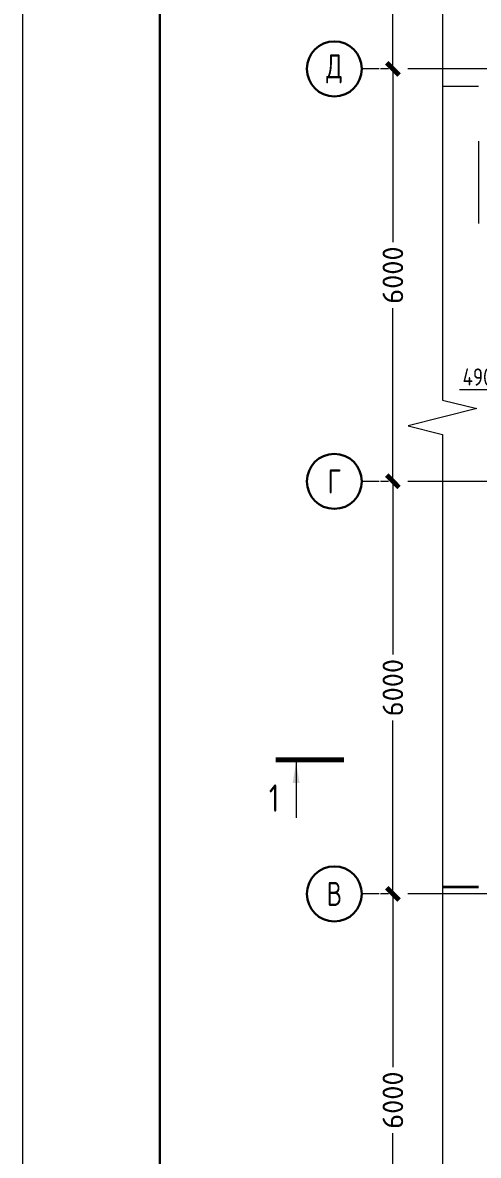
# Model space of a CAD drawing. Extents: x -965262 to 1142518, y -357520 to 71675.
# Drawn here: x 535618 to 542256, y -213158 to -196683 of the extents above; entities that cross this region are included whole.
import ezdxf

# ---------------------------------------------------------------- set-up
doc = ezdxf.new("R2010")
doc.units = 0
doc.header["$LTSCALE"] = 10
doc.linetypes.add('DOTE', pattern=[2.42, 2, -0.2, 0.02, -0.2])
doc.layers.get('0').update_dxf_attribs({"linetype": 'CONTINUOUS', "lineweight": 30})
doc.layers.get('Defpoints').update_dxf_attribs({"linetype": 'CONTINUOUS'})
doc.layers.add('DOTE', color=7, linetype='DOTE', lineweight=9)
doc.layers.add('полы', color=3, linetype='CONTINUOUS', lineweight=35)
doc.styles.add('GOST 2.304', font='isocpeur.ttf', dxfattribs={"width": 0.75, "height": 250})
doc.styles.get("Standard").update_dxf_attribs({"font": 'isocpeur.ttf', "height": 300})
doc.styles.add('ГОСТ 2м', font='isocpeur.ttf', dxfattribs={"width": 0.8, "height": 250})
doc.dimstyles.get("Standard").update_dxf_attribs({"dimscale": 100, "dimtxt": 300, "dimasz": 1.8, "dimexe": 1.8, "dimexo": 0.625, "dimgap": 0.9, "dimtad": 0, "dimdec": 0, "dimzin": 0, "dimdsep": 46, "dimtxsty": 'Standard', "dimblk": 'ARCHTICK', "dimcen": 0.9, "dimclrd": 256, "dimclre": 256, "dimclrt": 256, "dimadec": 0, "dimazin": 0, "dimtfac": 1, "dimtdec": 0, "dimtofl": 0, "dimtmove": 0, "dimatfit": 3, "dimfxl": 1, "dimtolj": 1, "dimtzin": 0, "dimlwd": 15, "dimlwe": 15, "dimarcsym": 0})
doc.dimstyles.new('ГОСТ 2м', dxfattribs={"dimtxt": 250, "dimasz": 100, "dimexe": 75, "dimexo": 150, "dimgap": 62.5, "dimtad": 1, "dimdec": 0, "dimtxsty": 'ГОСТ 2м', "dimblk": 'ARCHTICK', "dimcen": 150, "dimdle": 75, "dimclrd": 256, "dimclre": 256, "dimclrt": 256, "dimadec": 0, "dimazin": 0, "dimtfac": 1, "dimtdec": 0, "dimtmove": 0, "dimatfit": 3, "dimldrblk": 'OBLIQUE', "dimfxl": 1, "dimlwd": 15, "dimlwe": 15, "dimarcsym": 0})

# ---------------------------------------------------------------- blocks, each defined once
blk = doc.blocks.new('_ArchTick')
at = {"color": 0, "linetype": 'ByBlock', "lineweight": 0, "const_width": 0.4}
blk.add_lwpolyline([(-0.5, -0.5), (0.5, 0.5)], dxfattribs=at)
blk = doc.blocks.new('*D2009')
at = {"lineweight": 15, "transparency": 16777216}
for p, q in [((540949, -209355), (540831, -209355)), ((541011, -209355), (541011, -211875)), ((541011, -215355), (541011, -212835)), ((540949, -215355), (540831, -215355))]:
    blk.add_line(p, q, dxfattribs=at)
at = {"layer": 'Defpoints', "color": 0, "lineweight": 15, "transparency": 16777216}
for p in [(541011, -209355), (541011, -209355), (541011, -215355, 1451)]:
    blk.add_point(p, dxfattribs=at)
at = {"lineweight": 15, "transparency": 16777216, "xscale": 180, "yscale": 180, "zscale": 180}
for p, rotation in [((541011, -209355), 90), ((541011, -215355), 270)]:
    blk.add_blockref('_ArchTick', p, dxfattribs=dict(at, rotation=rotation))
at = {"lineweight": 15, "transparency": 16777216, "insert": (541011, -212355), "char_height": 300, "attachment_point": 5, "rotation": 90}
blk.add_mtext('\\A1;6000', dxfattribs=at)
blk = doc.blocks.new('*D2010')
at = {"lineweight": 15, "transparency": 16777216}
for p, q in [((540949, -203355), (540831, -203355)), ((541011, -203355), (541011, -205875)), ((541011, -209355), (541011, -206835)), ((540949, -209355), (540831, -209355))]:
    blk.add_line(p, q, dxfattribs=at)
at = {"layer": 'Defpoints', "color": 0, "lineweight": 15, "transparency": 16777216}
for p in [(541011, -203355), (541011, -203355), (541011, -209355, 1451)]:
    blk.add_point(p, dxfattribs=at)
at = {"lineweight": 15, "transparency": 16777216, "xscale": 180, "yscale": 180, "zscale": 180}
for p, rotation in [((541011, -203355), 90), ((541011, -209355), 270)]:
    blk.add_blockref('_ArchTick', p, dxfattribs=dict(at, rotation=rotation))
at = {"lineweight": 15, "transparency": 16777216, "insert": (541011, -206355), "char_height": 300, "attachment_point": 5, "rotation": 90}
blk.add_mtext('\\A1;6000', dxfattribs=at)
blk = doc.blocks.new('*D2011')
at = {"lineweight": 15, "transparency": 16777216}
for p, q in [((540949, -197355), (540831, -197355)), ((541011, -197355), (541011, -199875)), ((541011, -203355), (541011, -200835)), ((540949, -203355), (540831, -203355))]:
    blk.add_line(p, q, dxfattribs=at)
at = {"layer": 'Defpoints', "color": 0, "lineweight": 15, "transparency": 16777216}
for p in [(541011, -197355), (541011, -197355), (541011, -203355, 1451)]:
    blk.add_point(p, dxfattribs=at)
at = {"lineweight": 15, "transparency": 16777216, "xscale": 180, "yscale": 180, "zscale": 180}
for p, rotation in [((541011, -197355), 90), ((541011, -203355), 270)]:
    blk.add_blockref('_ArchTick', p, dxfattribs=dict(at, rotation=rotation))
at = {"lineweight": 15, "transparency": 16777216, "insert": (541011, -200355), "char_height": 300, "attachment_point": 5, "rotation": 90}
blk.add_mtext('\\A1;6000', dxfattribs=at)
blk = doc.blocks.new('*D2085')
at = {"lineweight": 15, "transparency": 16777216}
for p, q in [((542606, -199578), (542606, -202099)), ((543096, -199578), (543096, -202099)), ((542606, -202024), (541981, -202024)), ((543171, -202024), (542606, -202024))]:
    blk.add_line(p, q, dxfattribs=at)
at = {"layer": 'Defpoints', "color": 0, "lineweight": 15, "transparency": 16777216}
for p in [(542606, -199428, 1451), (543096, -199428), (542606, -202024)]:
    blk.add_point(p, dxfattribs=at)
at = {"lineweight": 15, "transparency": 16777216, "xscale": 100, "yscale": 100, "zscale": 100, "rotation": 180}
blk.add_blockref('_ArchTick', (542606, -202024), dxfattribs=at)
at = {"lineweight": 15, "transparency": 16777216, "xscale": 100, "yscale": 100, "zscale": 100}
blk.add_blockref('_ArchTick', (543096, -202024), dxfattribs=at)
at = {"lineweight": 15, "transparency": 16777216, "insert": (542244, -201837), "char_height": 250, "attachment_point": 5, "style": 'ГОСТ 2м'}
blk.add_mtext('490', dxfattribs=at)
blk = doc.blocks.new('_Oblique')
at = {"color": 0, "linetype": 'ByBlock', "lineweight": -2}
blk.add_line((-0.5, -0.5), (0.5, 0.5), dxfattribs=at)
blk = doc.blocks.new('*D2022')
at = {"lineweight": 15, "transparency": 16777216}
for p, q in [((540949, -191355), (540831, -191355)), ((541011, -191355), (541011, -193875)), ((541011, -197355), (541011, -194835)), ((540949, -197355), (540831, -197355))]:
    blk.add_line(p, q, dxfattribs=at)
at = {"layer": 'Defpoints', "color": 0, "lineweight": 15, "transparency": 16777216}
for p in [(541011, -191355), (541011, -191355), (541011, -197355, 1451)]:
    blk.add_point(p, dxfattribs=at)
at = {"lineweight": 15, "transparency": 16777216, "xscale": 180, "yscale": 180, "zscale": 180}
for p, rotation in [((541011, -191355), 90), ((541011, -197355), 270)]:
    blk.add_blockref('_ArchTick', p, dxfattribs=dict(at, rotation=rotation))
at = {"lineweight": 15, "transparency": 16777216, "insert": (541011, -194355), "char_height": 300, "attachment_point": 5, "rotation": 90}
blk.add_mtext('\\A1;6000', dxfattribs=at)

msp = doc.modelspace()

# ---------------------------------------------------------------- linework, layer by layer
at = {"color": 5, "lineweight": 15, "ltscale": 10, "extrusion": (1, 0, 0)}
for p, q in [((541735, -184617.3, 13061.6), (541735, -202171.6, 13061.6)), ((541735, -202671.6, 13061.6), (541735, -222225.9, 13061.6))]:
    msp.add_line(p, q, dxfattribs=at)
at = {"color": 7, "lineweight": 15}
for p, q in [((541735, -197605.1, 11223.1), (542256.5, -197605.1, 11223.1)), ((542256.5, -198405.1, 11223.1), (542256.5, -199605.1, 11223.1)), ((542256.5, -209255.1, 11223.1), (541735, -209255.1, 11244.5))]:
    msp.add_line(p, q, dxfattribs=at)
at = {"color": 5, "lineweight": 15, "ltscale": 100}
msp.add_line((539601.3, -207439.9, 9801.8), (539601.3, -208249.9, 9801.8), dxfattribs=at)
at = {"lineweight": 15, "elevation": 9801.8}
msp.add_lwpolyline([(621217.6, -180687.8), (535617.6, -180687.8), (535617.6, -240087.8), (621217.6, -240087.8)], close=True, dxfattribs=at)
at = {"elevation": 9801.8}
msp.add_lwpolyline([(620717.6, -181187.8), (537617.6, -181187.8), (537617.6, -239587.8), (620717.6, -239587.8)], close=True, dxfattribs=at)
at = {"color": 5, "lineweight": 15, "ltscale": 10, "elevation": 13061.6}
for points in [[(542235, -202296.6), (541235, -202546.6)], [(541735, -202171.6), (542235, -202296.6)], [(541235, -202546.6), (541735, -202671.6)]]:
    msp.add_lwpolyline(points, dxfattribs=at)
at = {"color": 5, "lineweight": 15, "ltscale": 100, "const_width": 70, "elevation": 9801.8}
msp.add_lwpolyline([(539301.3, -207404.9), (540301.3, -207404.9)], dxfattribs=at)
at = {"color": 5, "lineweight": 15, "ltscale": 100}
msp.add_solid([(539601.3, -207439.9, 9801.8), (539551, -207740.4, 9801.8), (539651.6, -207740.4, 9801.8)], dxfattribs=at)
at = {"layer": 'DOTE', "color": 7, "ltscale": 100}
for p, q in [((579530.1, -197355.1, 9801.8), (540558.2, -197355.1, 9801.8)), ((579530.1, -203355.1, 9801.8), (540558.2, -203355.1, 9801.8)), ((579530.1, -209355.1, 9801.8), (540558.2, -209355.1, 9801.8))]:
    msp.add_line(p, q, dxfattribs=at)
at = {"layer": 'DOTE', "color": 7, "linetype": 'Continuous', "lineweight": 30}
for centre in [(540158.2, -197355.1, 9801.8), (540158.2, -203355.1, 9801.8), (540158.2, -209355.1, 9801.8)]:
    msp.add_circle(centre, 400, dxfattribs=at)
at = {"layer": 'полы'}
msp.add_line((542256.5, -209255.1, 11223.1), (541735, -209255.1, 11244.5), dxfattribs=at)

# ---------------------------------------------------------------- texts
at = {"color": 5, "lineweight": 15, "ltscale": 100, "style": 'GOST 2.304', "width": 0.75}
msp.add_text('1', height=400, dxfattribs=at).set_placement((539205.6, -208162.3, 9801.8))
at = {"layer": 'DOTE', "color": 7, "linetype": 'Continuous', "lineweight": 30, "ltscale": 100, "char_height": 350, "width": 800, "attachment_point": 5, "style": 'GOST 2.304'}
for s, insert in [('Д', (540158.2, -197355.1, 9801.8)), ('Г', (540158.2, -203355.1, 9801.8)), ('В', (540158.2, -209355.1, 9801.8))]:
    msp.add_mtext(s, dxfattribs=dict(at, insert=insert))

# ---------------------------------------------------------------- dimensions: what is measured, and where the dimension line sits
at = {"color": 7, "lineweight": 15}
for base, p1, p2, picture, middle in [((541011.5, -191355.1, 9801.8), (541011.5, -197355.1, 11253.1), (541011.5, -191355.1, 9801.8), '*D2022', (541011.5, -194355.1, 9801.8)), ((541011.5, -197355.1, 9801.8), (541011.5, -203355.1, 11253.1), (541011.5, -197355.1, 9801.8), '*D2011', (541011.5, -200355.1, 9801.8)), ((541011.5, -203355.1, 9801.8), (541011.5, -209355.1, 11253.1), (541011.5, -203355.1, 9801.8), '*D2010', (541011.5, -206355.1, 9801.8)), ((541011.5, -209355.1, 9801.8), (541011.5, -215355.1, 11253.1), (541011.5, -209355.1, 9801.8), '*D2009', (541011.5, -212355.1, 9801.8))]:
    dim = msp.add_linear_dim(base=base, p1=p1, p2=p2, angle=90, dimstyle='Standard', dxfattribs=at)
    dim.commit()
    dim.dimension.update_dxf_attribs({"geometry": picture, "text_midpoint": middle})
at = {"lineweight": 15}
dim = msp.add_linear_dim(base=(542606.4803, -202024.1362, 9801.825), p1=(543096.0081, -199428.4277, 9801.825), p2=(542606.4803, -199428.4277, 11253.115), dimstyle='ГОСТ 2м', dxfattribs=at)
dim.commit()
dim.dimension.update_dxf_attribs({"geometry": '*D2085', "text_midpoint": (542243.9803, -201836.6362, 9801.825)})

doc.saveas('drawing.dxf')
